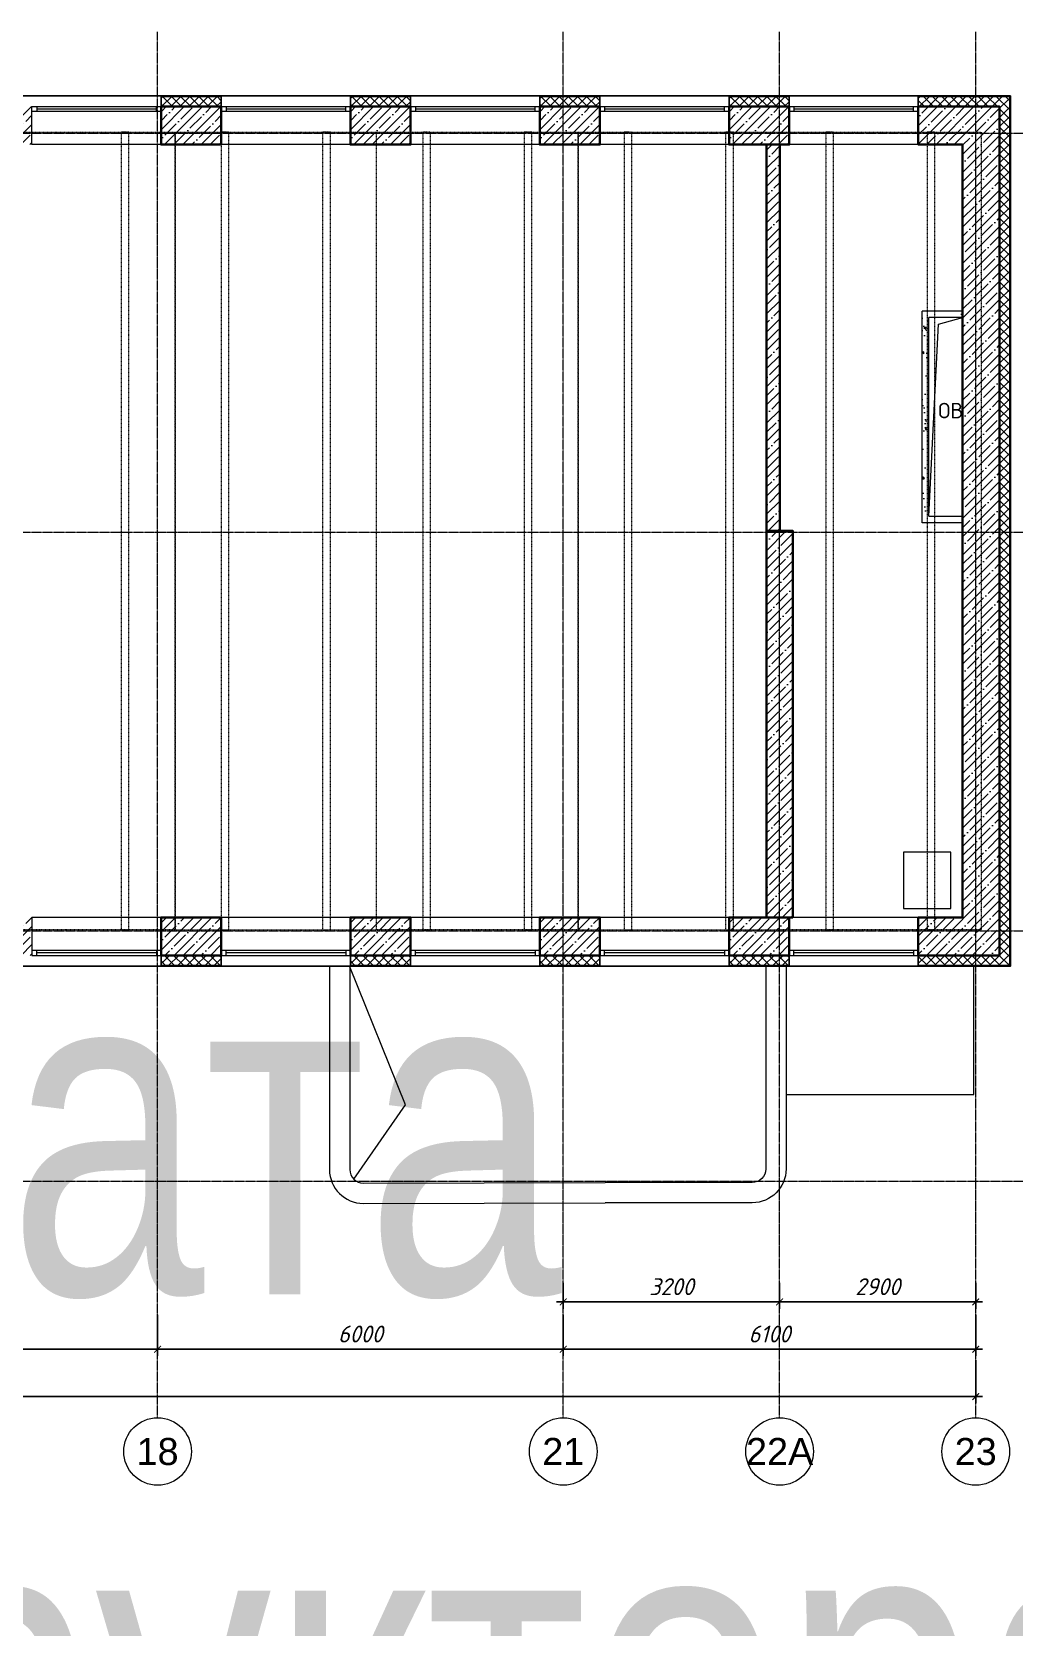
# Model space of a CAD drawing. Header units: millimetres. Extents: x 0 to 168960, y -92093 to 443706.
# Drawn here: x 52235 to 66761, y 330056 to 353653 of the extents above; entities that cross this region are included whole.
import ezdxf
from ezdxf.enums import TextEntityAlignment as Align

# ---------------------------------------------------------------- set-up
doc = ezdxf.new("R2018")
doc.units = ezdxf.units.MM
doc.linetypes.add('короткая штриховая', pattern=[282.222222, 141.111111, -141.111111])
doc.linetypes.add('осевая', pattern=[50.8, 31.75, -6.35, 6.35, -6.35])
for name, color, linetype, lineweight in [('_0', 7, 'Continuous', 15), ('АР_Названия помещений', 124, 'Continuous', 5), ('АР_Номер помещения', 1, 'Continuous', 25), ('АР_Окна БЛОК', 250, 'Continuous', 13), ('АР_Помещения_площадь', 19, 'Continuous', 9), ('Балки.1', 7, 'Continuous', 9)]:
    doc.layers.add(name, color=color, linetype=linetype, lineweight=lineweight)
doc.layers.add('АР_Сущ.Несущая стена', color=7, linetype='Continuous')
doc.styles.add('ISOCPEUR', font='isocpeur.ttf', dxfattribs={"height": 175})
doc.styles.add('PDF ISOCPEUR', font='isocpeur.ttf')
doc.styles.get("Standard").update_dxf_attribs({"font": 'arial.ttf'})
doc.styles.add('Текст_М100', font='GOST_Common Italic.ttf', dxfattribs={"height": 250})
doc.dimstyles.new('Размеры_М100', dxfattribs={"dimtxt": 250, "dimasz": 100, "dimexe": 100, "dimexo": 100, "dimgap": 100, "dimtad": 1, "dimrnd": 5, "dimtxsty": 'Текст_М100', "dimblk": 'ARCHTICK', "dimcen": 250, "dimdle": 100, "dimadec": 0, "dimazin": 2, "dimtfac": 1, "dimtmove": 1, "dimatfit": 3, "dimfxl": 1, "dimarcsym": 0})

# ---------------------------------------------------------------- blocks, each defined once
blk = doc.blocks.new('ОКНО 1910')
at = {"layer": 'АР_Окна БЛОК', "color": 8, "ltscale": 0.1}
for points in [[(178763, -124525), (180673, -124525), (180673, -125085), (178763, -125085)], [(178763, -125015), (180673, -125015), (180673, -125085), (178763, -125085)], [(178763, -125015), (178833, -125015), (178833, -125085), (178763, -125085)], [(180603, -125015), (180673, -125015), (180673, -125085), (180603, -125085)]]:
    blk.add_lwpolyline(points, close=True, dxfattribs=at)
blk.add_lwpolyline([(178833, -125050), (180603, -125050)], dxfattribs=at)
blk = doc.blocks.new('3 ЭТАЖ')
at = {"layer": 'АР_Сущ.Несущая стена', "lineweight": 13, "ltscale": 10000}
h = blk.add_hatch(dxfattribs=at)
h.set_pattern_fill('ANSI35', color=8, scale=30)
h.set_pattern_definition([(45, (-18206.12, 113734.06), (-134.70384, 134.70384), []), (45, (-18071.42, 113734.06), (-134.70384, 134.70384), [238.125, -47.625, 0, -47.625])])
h.paths.add_polyline_path([(160547, -11351), (160547, -10996), (159667, -10996), (159667, -11351)])
h.paths.add_polyline_path([(160547, -10996), (160547, -10791), (159667, -10791), (159667, -10996)])
at = {"layer": 'АР_Сущ.Несущая стена', "ltscale": 0.1}
h = blk.add_hatch(dxfattribs=at)
h.set_pattern_fill('ANSI37', color=8, scale=30, angle=180)
h.set_pattern_definition([(225, (341220.57, -135875.53), (67.35192, -67.35192), []), (315, (341220.57, -135875.53), (67.35192, 67.35192), [])])
h.paths.add_polyline_path([(162457, -10791), (163347, -10791), (163347, -10641), (162457, -10641)])
at = {"layer": 'АР_Сущ.Несущая стена', "lineweight": 13, "ltscale": 10000}
h = blk.add_hatch(dxfattribs=at)
h.set_pattern_fill('ANSI35', color=8, scale=30)
h.set_pattern_definition([(45, (-15406.12, 113734.06), (-134.70384, 134.70384), []), (45, (-15271.42, 113734.06), (-134.70384, 134.70384), [238.125, -47.625, 0, -47.625])])
h.paths.add_polyline_path([(163347, -11351), (163347, -10996), (162467, -10996), (162467, -11351)])
h.paths.add_polyline_path([(163347, -10996), (163347, -10791), (162467, -10791), (162467, -10996)])
at = {"layer": 'АР_Сущ.Несущая стена', "ltscale": 0.1}
h = blk.add_hatch(dxfattribs=at)
h.set_pattern_fill('ANSI37', color=8, scale=30, angle=180)
h.set_pattern_definition([(225, (344020.57, -135875.53), (67.35192, -67.35192), []), (315, (344020.57, -135875.53), (67.35192, 67.35192), [])])
h.paths.add_polyline_path([(165257, -10791), (166147, -10791), (166147, -10641), (165257, -10641)])
at = {"layer": 'АР_Сущ.Несущая стена', "lineweight": 13, "ltscale": 10000}
h = blk.add_hatch(dxfattribs=at)
h.set_pattern_fill('ANSI35', color=8, scale=30)
h.set_pattern_definition([(45, (-12606.12, 113734.06), (-134.70384, 134.70384), []), (45, (-12471.42, 113734.06), (-134.70384, 134.70384), [238.125, -47.625, 0, -47.625])])
h.paths.add_polyline_path([(166147, -11351), (166147, -10996), (165267, -10996), (165267, -11351)])
h.paths.add_polyline_path([(166147, -10996), (166147, -10791), (165267, -10791), (165267, -10996)])
at = {"layer": 'АР_Сущ.Несущая стена', "ltscale": 0.1}
h = blk.add_hatch(dxfattribs=at)
h.set_pattern_fill('ANSI37', color=8, scale=30, angle=180)
h.set_pattern_definition([(225, (346820.57, -135875.53), (67.35192, -67.35192), []), (315, (346820.57, -135875.53), (67.35192, 67.35192), [])])
h.paths.add_polyline_path([(168057, -10791), (168947, -10791), (168947, -10641), (168057, -10641)])
at = {"layer": 'АР_Сущ.Несущая стена', "lineweight": 13, "ltscale": 10000}
h = blk.add_hatch(dxfattribs=at)
h.set_pattern_fill('ANSI35', color=8, scale=30)
h.set_pattern_definition([(45, (-9806.12, 113734.06), (-134.70384, 134.70384), []), (45, (-9671.42, 113734.06), (-134.70384, 134.70384), [238.125, -47.625, 0, -47.625])])
h.paths.add_polyline_path([(168947, -11351), (168947, -10996), (168067, -10996), (168067, -11351)])
h.paths.add_polyline_path([(168947, -10996), (168947, -10791), (168067, -10791), (168067, -10996)])
at = {"layer": 'АР_Сущ.Несущая стена', "ltscale": 0.1}
h = blk.add_hatch(dxfattribs=at)
h.set_pattern_fill('ANSI37', color=8, scale=30, angle=180)
h.set_pattern_definition([(225, (349620.57, -135875.53), (67.35192, -67.35192), []), (315, (349620.57, -135875.53), (67.35192, 67.35192), [])])
h.paths.add_polyline_path([(170857, -10791), (171747, -10791), (171747, -10641), (170857, -10641)])
at = {"layer": 'АР_Сущ.Несущая стена', "lineweight": 13, "ltscale": 10000}
h = blk.add_hatch(dxfattribs=at)
h.set_pattern_fill('ANSI35', color=8, scale=30)
h.set_pattern_definition([(45, (-7006.12, 113734.06), (-134.70384, 134.70384), []), (45, (-6871.42, 113734.06), (-134.70384, 134.70384), [238.125, -47.625, 0, -47.625])])
h.paths.add_polyline_path([(171747, -11351), (171747, -10996), (170867, -10996), (170867, -11351)])
h.paths.add_polyline_path([(171747, -10996), (171747, -10791), (170867, -10791), (170867, -10996)])
at = {"layer": 'АР_Сущ.Несущая стена', "ltscale": 0.1}
h = blk.add_hatch(dxfattribs=at)
h.set_pattern_fill('ANSI37', color=8, scale=30, angle=180)
h.set_pattern_definition([(225, (-1, 65599.53), (67.35192, -67.35192), []), (315, (-1, 65599.53), (67.35192, 67.35192), [])])
h.paths.add_polyline_path([(174507, -23346), (173656, -23346), (173656, -23496), (174507, -23496)])
h.paths.add_polyline_path([(175009, -22980), (174859, -22980), (174859, -23346), (174507, -23346), (174507, -23496), (175009, -23496)])
h.paths.add_polyline_path([(175009, -10641), (173657, -10641), (173657, -10791), (174859, -10791), (174859, -22980), (175009, -22980)])
at = {"layer": 'АР_Сущ.Несущая стена', "lineweight": 13, "ltscale": 10000}
h = blk.add_hatch(dxfattribs=at)
h.set_pattern_fill('ANSI35', color=8, scale=30)
h.paths.add_polyline_path([(174508, -11180), (173657, -11180), (173657, -11351), (174312, -11351), (174312, -16849), (174312, -17080), (174508, -17080)])
h.paths.add_polyline_path([(174508, -10791), (173657, -10791), (173657, -10861), (173657, -11180), (174508, -11180)])
h.paths.add_polyline_path([(174860, -10791), (174508, -10791), (174508, -11180), (174860, -11180)])
h.paths.add_polyline_path([(174860, -11180), (174508, -11180), (174508, -17080), (174860, -17080)])
h.paths.add_polyline_path([(174508, -17080), (174312, -17080), (174312, -17269), (174312, -22786), (173657, -22786), (173657, -23346), (174508, -23346)])
h.paths.add_polyline_path([(174860, -17080), (174508, -17080), (174508, -23346), (174860, -23346)])
h = blk.add_hatch(dxfattribs=at)
h.set_pattern_fill('ANSI35', color=8, scale=30)
h.paths.add_polyline_path([(171608, -11351), (171413, -11351), (171413, -22786), (171608, -22786)])
h.paths.add_polyline_path([(171803, -17068), (171608, -17068), (171608, -22786), (171803, -22786)])
h = blk.add_hatch(dxfattribs=at)
h.set_pattern_fill('ANSI35', color=8, scale=30)
h.set_pattern_definition([(45, (-18206.12, 105640.76), (-134.70384, 134.70384), []), (45, (-18071.42, 105640.76), (-134.70384, 134.70384), [238.125, -47.625, 0, -47.625])])
h.paths.add_polyline_path([(160547, -22786), (160547, -23141), (159667, -23141), (159667, -22786)])
h.paths.add_polyline_path([(160547, -23141), (160547, -23346), (159667, -23346), (159667, -23141)])
h = blk.add_hatch(dxfattribs=at)
h.set_pattern_fill('ANSI35', color=8, scale=30)
h.set_pattern_definition([(45, (-15406.12, 105640.76), (-134.70384, 134.70384), []), (45, (-15271.42, 105640.76), (-134.70384, 134.70384), [238.125, -47.625, 0, -47.625])])
h.paths.add_polyline_path([(163347, -22786), (163347, -23141), (162467, -23141), (162467, -22786)])
h.paths.add_polyline_path([(163347, -23141), (163347, -23346), (162467, -23346), (162467, -23141)])
h = blk.add_hatch(dxfattribs=at)
h.set_pattern_fill('ANSI35', color=8, scale=30)
h.set_pattern_definition([(45, (-12606.12, 105640.76), (-134.70384, 134.70384), []), (45, (-12471.42, 105640.76), (-134.70384, 134.70384), [238.125, -47.625, 0, -47.625])])
h.paths.add_polyline_path([(166147, -22786), (166147, -23141), (165267, -23141), (165267, -22786)])
h.paths.add_polyline_path([(166147, -23141), (166147, -23346), (165267, -23346), (165267, -23141)])
h = blk.add_hatch(dxfattribs=at)
h.set_pattern_fill('ANSI35', color=8, scale=30)
h.set_pattern_definition([(45, (-9806.12, 105640.76), (-134.70384, 134.70384), []), (45, (-9671.42, 105640.76), (-134.70384, 134.70384), [238.125, -47.625, 0, -47.625])])
h.paths.add_polyline_path([(168947, -22786), (168947, -23141), (168067, -23141), (168067, -22786)])
h.paths.add_polyline_path([(168947, -23141), (168947, -23346), (168067, -23346), (168067, -23141)])
h = blk.add_hatch(dxfattribs=at)
h.set_pattern_fill('ANSI35', color=8, scale=30)
h.set_pattern_definition([(45, (-7006.12, 105640.76), (-134.70384, 134.70384), []), (45, (-6871.42, 105640.76), (-134.70384, 134.70384), [238.125, -47.625, 0, -47.625])])
h.paths.add_polyline_path([(171747, -22786), (171747, -23141), (170867, -23141), (170867, -22786)])
h.paths.add_polyline_path([(171747, -23141), (171747, -23346), (170867, -23346), (170867, -23141)])
at = {"layer": 'АР_Сущ.Несущая стена', "ltscale": 0.1}
h = blk.add_hatch(dxfattribs=at)
h.set_pattern_fill('ANSI37', color=8, scale=30, angle=180)
h.set_pattern_definition([(225, (341220.57, -143968.84), (67.35192, -67.35192), []), (315, (341220.57, -143968.84), (67.35192, 67.35192), [])])
h.paths.add_polyline_path([(162457, -23346), (163347, -23346), (163347, -23496), (162457, -23496)])
h = blk.add_hatch(dxfattribs=at)
h.set_pattern_fill('ANSI37', color=8, scale=30, angle=180)
h.set_pattern_definition([(225, (344020.57, -143968.84), (67.35192, -67.35192), []), (315, (344020.57, -143968.84), (67.35192, 67.35192), [])])
h.paths.add_polyline_path([(165257, -23346), (166147, -23346), (166147, -23496), (165257, -23496)])
h = blk.add_hatch(dxfattribs=at)
h.set_pattern_fill('ANSI37', color=8, scale=30, angle=180)
h.set_pattern_definition([(225, (346820.57, -143968.84), (67.35192, -67.35192), []), (315, (346820.57, -143968.84), (67.35192, 67.35192), [])])
h.paths.add_polyline_path([(168057, -23346), (168947, -23346), (168947, -23496), (168057, -23496)])
h = blk.add_hatch(dxfattribs=at)
h.set_pattern_fill('ANSI37', color=8, scale=30, angle=180)
h.set_pattern_definition([(225, (349620.57, -143968.84), (67.35192, -67.35192), []), (315, (349620.57, -143968.84), (67.35192, 67.35192), [])])
h.paths.add_polyline_path([(170857, -23346), (171747, -23346), (171747, -23496), (170857, -23496)])
at = {"layer": 'АР_Сущ.Несущая стена', "color": 8, "linetype": 'Continuous'}
blk.add_line((174312, -22786), (174312, -21354), dxfattribs=at)
at = {"layer": 'АР_Сущ.Несущая стена', "color": 8, "ltscale": 0.1}
for points in [[(124152, -10631), (175020, -10631), (175020, -23506), (173657, -23506)], [(162457, -10791), (162457, -10631)], [(162457, -10641), (163347, -10641)], [(163347, -10791), (163347, -10631)], [(165257, -10791), (165257, -10631)], [(165257, -10641), (166147, -10641)], [(166147, -10791), (166147, -10631)], [(168057, -10791), (168057, -10631)], [(168057, -10641), (168947, -10641)], [(168947, -10791), (168947, -10631)], [(170857, -10791), (170857, -10631)], [(170857, -10641), (171747, -10641)], [(171747, -10791), (171747, -10631)], [(173657, -10791), (173657, -10631)], [(173657, -10641), (175010, -10641), (175010, -23496), (173657, -23496)], [(162457, -23346), (162457, -23506)], [(163347, -23346), (163347, -23506)], [(165257, -23346), (165257, -23506)], [(166147, -23346), (166147, -23506)], [(168057, -23346), (168057, -23506)], [(168947, -23346), (168947, -23506)], [(170857, -23346), (170857, -23506)], [(171747, -23346), (171747, -23506)], [(173657, -23346), (173657, -23506)], [(173657, -23506), (151273, -23506), (151273, -23837)], [(162457, -23496), (163347, -23496)], [(165257, -23496), (166147, -23496)], [(168057, -23496), (168947, -23496)], [(170857, -23496), (171747, -23496)]]:
    blk.add_lwpolyline(points, dxfattribs=at)
at = {"layer": 'АР_Сущ.Несущая стена', "color": 8, "linetype": 'Continuous', "lineweight": 35, "flags": 128}
for points in [[(162457, -10791), (163347, -10791), (163347, -11351), (162457, -11351)], [(165257, -10791), (166147, -10791), (166147, -11351), (165257, -11351)], [(168057, -10791), (168947, -10791), (168947, -11351), (168057, -11351)], [(170857, -10791), (171747, -10791), (171747, -11351), (170857, -11351)], [(173657, -22786), (173657, -23346), (174860, -23346), (174860, -10791), (173657, -10791), (173657, -11351), (174312, -11351), (174312, -16849), (174312, -17269), (174312, -22786)], [(171803, -22786), (171413, -22786), (171413, -17068), (171803, -17068)], [(162457, -23346), (163347, -23346), (163347, -22786), (162457, -22786)], [(165257, -23346), (166147, -23346), (166147, -22786), (165257, -22786)], [(168057, -23346), (168947, -23346), (168947, -22786), (168057, -22786)], [(170857, -23346), (171747, -23346), (171747, -22786), (170857, -22786)]]:
    blk.add_lwpolyline(points, close=True, dxfattribs=at)
blk.add_lwpolyline([(171413, -17068), (171413, -11351), (171608, -11351), (171608, -17068), (171413, -17068)], dxfattribs=at)
at = {"layer": 'Балки.1', "color": 8, "linetype": 'короткая штриховая', "ltscale": 0.01}
for points in [[(162665, -22968), (159685, -22968), (159685, -11168), (162665, -11168)], [(168625, -22968), (165645, -22968), (165645, -11168), (168625, -11168)], [(174585, -22968), (171605, -22968), (171605, -11168), (174585, -11168)]]:
    blk.add_lwpolyline(points, close=True, dxfattribs=at)
for points in [[(161925, -11168), (161867, -11168), (161867, -22968), (161982, -22968), (161982, -11168), (161867, -11168)], [(162665, -22968), (162665, -11168)], [(162665, -11168), (165645, -11168)], [(163405, -11168), (163347, -11168), (163347, -22968), (163462, -22968), (163462, -11168), (163347, -11168)], [(164905, -11168), (164847, -11168), (164847, -22968), (164962, -22968), (164962, -11168), (164847, -11168)], [(166385, -11168), (166327, -11168), (166327, -22968), (166442, -22968), (166442, -11168), (166327, -11168)], [(167885, -11168), (167827, -11168), (167827, -22968), (167942, -22968), (167942, -11168), (167827, -11168)], [(168625, -22968), (168625, -11168)], [(168625, -11168), (171605, -11168)], [(169365, -11168), (169307, -11168), (169307, -22968), (169422, -22968), (169422, -11168), (169307, -11168)], [(170865, -11168), (170807, -11168), (170807, -22968), (170922, -22968), (170922, -11168), (170807, -11168)], [(172345, -11168), (172287, -11168), (172287, -22968), (172402, -22968), (172402, -11168), (172287, -11168)], [(173845, -11168), (173787, -11168), (173787, -22968), (173902, -22968), (173902, -11168), (173787, -11168)], [(162665, -22968), (165645, -22968)], [(168625, -22968), (171605, -22968)]]:
    blk.add_lwpolyline(points, dxfattribs=at)
at = {"layer": 'АР_Сущ.Несущая стена', "color": 8, "rotation": 180}
for p in [(341221, -135876), (344021, -135876), (346821, -135876), (349621, -135876), (352421, -135876)]:
    blk.add_blockref('ОКНО 1910', p, dxfattribs=at)
at = {"layer": 'АР_Сущ.Несущая стена', "color": 8, "xscale": -1}
for p in [(341221, 101739), (344021, 101739), (346821, 101739), (349621, 101739), (352421, 101739)]:
    blk.add_blockref('ОКНО 1910', p, dxfattribs=at)
blk = doc.blocks.new('_ArchTick')
at = {"color": 8, "linetype": 'ByBlock', "const_width": 0.15}
blk.add_lwpolyline([(-0.5, -0.5), (0.5, 0.5)], dxfattribs=at)
blk = doc.blocks.new('*D193')
at = {"layer": '_0', "color": 8, "lineweight": -2, "ltscale": 100, "transparency": 16777216}
for p, q in [((12194, 334005), (12194, 333366)), ((66194, 334005), (66194, 333366)), ((12094, 333466), (66294, 333466))]:
    blk.add_line(p, q, dxfattribs=at)
at = {"layer": 'Defpoints', "color": 0, "ltscale": 100, "transparency": 16777216}
for p in [(12194, 334105), (66194, 334105), (66194, 333466)]:
    blk.add_point(p, dxfattribs=at)
at = {"layer": '_0', "color": 8, "lineweight": -2, "ltscale": 100, "transparency": 16777216, "xscale": 100, "yscale": 100, "zscale": 100, "rotation": 180}
blk.add_blockref('_ArchTick', (12194, 333466), dxfattribs=at)
at = {"layer": '_0', "color": 8, "lineweight": -2, "ltscale": 100, "transparency": 16777216, "xscale": 100, "yscale": 100, "zscale": 100}
blk.add_blockref('_ArchTick', (66194, 333466), dxfattribs=at)
at = {"layer": '_0', "color": 8, "ltscale": 100, "transparency": 16777216, "insert": (39194, 333691), "char_height": 250, "attachment_point": 5, "style": 'Текст_М100'}
blk.add_mtext('54000', dxfattribs=at)
blk = doc.blocks.new('*D197')
at = {"layer": '_0', "color": 8, "lineweight": -2, "ltscale": 100, "transparency": 16777216}
for p, q in [((48094, 334673), (48094, 334066)), ((54094, 334673), (54094, 334066)), ((47994, 334166), (54194, 334166))]:
    blk.add_line(p, q, dxfattribs=at)
at = {"layer": 'Defpoints', "color": 0, "ltscale": 100, "transparency": 16777216}
for p in [(48094, 334773), (54094, 334773), (54094, 334166)]:
    blk.add_point(p, dxfattribs=at)
at = {"layer": '_0', "color": 8, "lineweight": -2, "ltscale": 100, "transparency": 16777216, "xscale": 100, "yscale": 100, "zscale": 100, "rotation": 180}
blk.add_blockref('_ArchTick', (48094, 334166), dxfattribs=at)
at = {"layer": '_0', "color": 8, "lineweight": -2, "ltscale": 100, "transparency": 16777216, "xscale": 100, "yscale": 100, "zscale": 100}
blk.add_blockref('_ArchTick', (54094, 334166), dxfattribs=at)
at = {"layer": '_0', "color": 8, "ltscale": 100, "transparency": 16777216, "insert": (51094, 334391), "char_height": 250, "attachment_point": 5, "style": 'Текст_М100'}
blk.add_mtext('6000', dxfattribs=at)
blk = doc.blocks.new('*D198')
at = {"layer": '_0', "color": 8, "lineweight": -2, "ltscale": 100, "transparency": 16777216}
for p, q in [((54094, 334673), (54094, 334066)), ((60094, 334673), (60094, 334066)), ((53994, 334166), (60194, 334166))]:
    blk.add_line(p, q, dxfattribs=at)
at = {"layer": 'Defpoints', "color": 0, "ltscale": 100, "transparency": 16777216}
for p in [(54094, 334773), (60094, 334773), (60094, 334166)]:
    blk.add_point(p, dxfattribs=at)
at = {"layer": '_0', "color": 8, "lineweight": -2, "ltscale": 100, "transparency": 16777216, "xscale": 100, "yscale": 100, "zscale": 100, "rotation": 180}
blk.add_blockref('_ArchTick', (54094, 334166), dxfattribs=at)
at = {"layer": '_0', "color": 8, "lineweight": -2, "ltscale": 100, "transparency": 16777216, "xscale": 100, "yscale": 100, "zscale": 100}
blk.add_blockref('_ArchTick', (60094, 334166), dxfattribs=at)
at = {"layer": '_0', "color": 8, "ltscale": 100, "transparency": 16777216, "insert": (57094, 334391), "char_height": 250, "attachment_point": 5, "style": 'Текст_М100'}
blk.add_mtext('6000', dxfattribs=at)
blk = doc.blocks.new('*D199')
at = {"layer": '_0', "color": 8, "lineweight": -2, "ltscale": 100, "transparency": 16777216}
for p, q in [((60094, 334673), (60094, 334066)), ((66194, 334673), (66194, 334066)), ((59994, 334166), (66294, 334166))]:
    blk.add_line(p, q, dxfattribs=at)
at = {"layer": 'Defpoints', "color": 0, "ltscale": 100, "transparency": 16777216}
for p in [(60094, 334773), (66194, 334773), (66194, 334166)]:
    blk.add_point(p, dxfattribs=at)
at = {"layer": '_0', "color": 8, "lineweight": -2, "ltscale": 100, "transparency": 16777216, "xscale": 100, "yscale": 100, "zscale": 100, "rotation": 180}
blk.add_blockref('_ArchTick', (60094, 334166), dxfattribs=at)
at = {"layer": '_0', "color": 8, "lineweight": -2, "ltscale": 100, "transparency": 16777216, "xscale": 100, "yscale": 100, "zscale": 100}
blk.add_blockref('_ArchTick', (66194, 334166), dxfattribs=at)
at = {"layer": '_0', "color": 8, "ltscale": 100, "transparency": 16777216, "insert": (63144, 334391), "char_height": 250, "attachment_point": 5, "style": 'Текст_М100'}
blk.add_mtext('6100', dxfattribs=at)
blk = doc.blocks.new('*D214')
at = {"layer": '_0', "color": 8, "lineweight": -2, "ltscale": 100, "transparency": 16777216}
for p, q in [((63294, 335149), (63294, 334766)), ((66194, 335149), (66194, 334766)), ((63194, 334866), (66294, 334866))]:
    blk.add_line(p, q, dxfattribs=at)
at = {"layer": 'Defpoints', "color": 0, "ltscale": 100, "transparency": 16777216}
for p in [(63294, 335249), (66194, 335249), (66194, 334866)]:
    blk.add_point(p, dxfattribs=at)
at = {"layer": '_0', "color": 8, "lineweight": -2, "ltscale": 100, "transparency": 16777216, "xscale": 100, "yscale": 100, "zscale": 100, "rotation": 180}
blk.add_blockref('_ArchTick', (63294, 334866), dxfattribs=at)
at = {"layer": '_0', "color": 8, "lineweight": -2, "ltscale": 100, "transparency": 16777216, "xscale": 100, "yscale": 100, "zscale": 100}
blk.add_blockref('_ArchTick', (66194, 334866), dxfattribs=at)
at = {"layer": '_0', "color": 8, "ltscale": 100, "transparency": 16777216, "insert": (64744, 335091), "char_height": 250, "attachment_point": 5, "style": 'Текст_М100'}
blk.add_mtext('2900', dxfattribs=at)
blk = doc.blocks.new('*D215')
at = {"layer": '_0', "color": 8, "lineweight": -2, "ltscale": 100, "transparency": 16777216}
for p, q in [((60094, 335149), (60094, 334766)), ((63294, 335149), (63294, 334766)), ((63394, 334866), (59994, 334866))]:
    blk.add_line(p, q, dxfattribs=at)
at = {"layer": 'Defpoints', "color": 0, "ltscale": 100, "transparency": 16777216}
for p in [(60094, 335249), (63294, 335249), (60094, 334866)]:
    blk.add_point(p, dxfattribs=at)
at = {"layer": '_0', "color": 8, "lineweight": -2, "ltscale": 100, "transparency": 16777216, "xscale": 100, "yscale": 100, "zscale": 100, "rotation": 180}
blk.add_blockref('_ArchTick', (60094, 334866), dxfattribs=at)
at = {"layer": '_0', "color": 8, "lineweight": -2, "ltscale": 100, "transparency": 16777216, "xscale": 100, "yscale": 100, "zscale": 100}
blk.add_blockref('_ArchTick', (63294, 334866), dxfattribs=at)
at = {"layer": '_0', "color": 8, "ltscale": 100, "transparency": 16777216, "insert": (61694, 335091), "char_height": 250, "attachment_point": 5, "style": 'Текст_М100'}
blk.add_mtext('3200', dxfattribs=at)
blk = doc.blocks.new('*U349')
at = {"layer": 'АР_Номер помещения', "color": 8}
blk.add_circle((-19160, 2341), 400, dxfattribs=at)
at = {"layer": 'АР_Помещения_площадь', "color": 8}
blk.add_line((-16200, 1131), (-16623, 1131), dxfattribs=at)
at = {"color": 8, "style": 'ISOCPEUR', "width": 0.7, "flags": 1}
blk.add_attdef('КАТЕГОРИЯ', (-499, -2092), '', height=250, dxfattribs=at)
at = {"layer": 'АР_Номер помещения', "color": 8, "style": 'ISOCPEUR', "width": 0.7}
blk.add_attdef('НОМЕР_ПОМЕЩЕНИЯ', text='', height=300, dxfattribs=at).set_placement((-19160, 2341), align=Align.MIDDLE_CENTER)
at = {"layer": 'АР_Помещения_площадь', "color": 8, "style": 'ISOCPEUR', "width": 0.7}
blk.add_attdef('ПЛОЩАДЬ_ПОМЕЩЕНИЯ', text='', height=200, dxfattribs=at).set_placement((-16196, 1378), align=Align.MIDDLE_RIGHT)
at = {"layer": 'АР_Помещения_площадь', "color": 8, "lineweight": 30, "width": 0.7, "flags": 104}
blk.add_attdef('ИМЯ_ПОМЕЩЕНИЯ', text='', height=100, dxfattribs=at).set_placement((158, 1217), align=Align.MIDDLE_CENTER)

msp = doc.modelspace()

# ---------------------------------------------------------------- hatches: boundary and pattern name
at = {"layer": '_0', "ltscale": 0.1}
h = msp.add_hatch(dxfattribs=at)
h.set_pattern_fill('AR-CONC', color=256, scale=2, angle=90)
h.set_pattern_definition([(140, (9645.96, 428938.23), (31.8782, 364.3693), [38.1, -419.1]), (85, (9645.96, 428938.23), (-382.1137, -70.4868), [30.48, -335.2812]), (190.45144, (9648.6, 428968.6), (-350.2355, 293.8825), [32.38, -356.1805]), (136.1842, (9544.36, 428938.23), (84.0847, 542.158), [57.15, -628.65]), (186.63556, (9551.37, 428983.4), (-494.8522, 474.8083), [48.57, -534.2712]), (81.18415, (9544.36, 428938.23), (-494.8522, 474.8083), [45.72, -502.9195]), (111, (9569.76, 428989.03), (204.5304, 303.2288), [38.1, -419.1]), (56, (9569.76, 428989.03), (-368.376, 123.604), [30.48, -335.28]), (161.45145, (9586.8, 429014.3), (-163.8455, 426.8328), [32.38, -356.1799]), (127.5, (9645.96, 428938.23), (-169.11008, 6.1772), [0, -331.216, 0, -340.36, 0, -336.55]), (97.5, (9645.96, 428938.23), (-200.36115, 133.63933), [0, -194.056, 0, -323.596, 0, -128.27]), (57.5, (9645.96, 428824.95), (11.45749, 271.18119), [0, -127, 0, -396.24, 0, -525.78]), (47.5, (9645.96, 428774.15), (-50.853, 296.25836), [0, -165.1, 0, -263.144, 0, -373.38])])
h.paths.add_polyline_path([(65999.533, 349429.328), (65999.533, 349524.328), (65402.165, 349524.328), (65402.165, 346489.851), (65499.533, 346489.851), (65499.533, 349031.961), (65499.533, 349129.328), (65499.533, 349429.328)])

# ---------------------------------------------------------------- linework, layer by layer
at = {"layer": '_0', "linetype": 'осевая', "ltscale": 0.3}
for p, q in [((54093.707, 333153.426), (54093.707, 353653.426)), ((60093.707, 333153.426), (60093.707, 353653.426)), ((63293.707, 333153.426), (63293.707, 353653.426)), ((66193.707, 333153.426), (66193.707, 353653.426)), ((1843.707, 352153.426), (70093.707, 352153.426)), ((1843.707, 346253.426), (70093.707, 346253.426)), ((1843.707, 340353.426), (70093.707, 340353.426)), ((1843.707, 336653.426), (70093.707, 336653.426))]:
    msp.add_line(p, q, dxfattribs=at)
at = {"layer": '_0', "ltscale": 0.1}
msp.add_line((65499.533, 349129.328), (65499.533, 349429.328), dxfattribs=at)
for points in [[(65999.533, 346389.851), (65402.165, 346389.851), (65402.165, 349524.328)], [(65499.533, 346489.851), (65999.533, 346489.851)]]:
    msp.add_lwpolyline(points, dxfattribs=at)
at = {"layer": '_0', "ltscale": 0.1, "flags": 128}
for points in [[(65999.533, 349524.328), (65402.165, 349524.328)], [(65999.533, 349429.328), (65499.533, 349429.328)], [(65499.533, 346489.851), (65499.533, 349129.328)]]:
    msp.add_lwpolyline(points, dxfattribs=at)
at = {"layer": '_0'}
for points in [[(65499.533, 346489.851), (65643.312, 349327.728), (65999.533, 349429.328)], [(57760.158, 337783.006), (56935.158, 339823.006)], [(63388.481, 337933.006), (66167.799, 337933.006), (66167.799, 339833.006), (63388.481, 339833.006)], [(56995.099, 336683.178), (57760.158, 337783.006)]]:
    msp.add_lwpolyline(points, dxfattribs=at)
msp.add_lwpolyline([(65827.444, 341517.956), (65124.95, 341517.956), (65124.95, 340688.218), (65827.444, 340688.218)], close=True, dxfattribs=at)
for points in [[(56635.158, 339833.006), (56635.158, 336823.006, 0.408303705), (57135.158, 336323.006), (60715.403, 336333.006)], [(56935.158, 339833.006), (56935.158, 336824.859, 0.404487894), (57136.685, 336623.012), (60714.566, 336633.005)], [(63388.481, 339833.006), (63388.481, 336833.006, -0.414213562), (62888.481, 336333.006), (60715.403, 336333.006)], [(63088.481, 339833.006), (63088.481, 336833.006, -0.414213562), (62888.481, 336633.006), (60715.403, 336633.006)]]:
    msp.add_lwpolyline(points, format="xyb", dxfattribs=at)
at = {"layer": '_0', "ltscale": 100}
for centre in [(54093.707, 332653.426), (60093.707, 332653.426), (63293.707, 332653.426), (66193.707, 332653.426)]:
    msp.add_circle(centre, 500, dxfattribs=at)

# ---------------------------------------------------------------- block references
at = {"layer": '_0'}
msp.add_blockref('3 ЭТАЖ', (-108312.067, 363338.701), dxfattribs=at)
ref = msp.add_blockref('*U349', (58278.426, 336167.53), dxfattribs=at)
ref.add_attrib('НОМЕР_ПОМЕЩЕНИЯ', '321', dxfattribs={"layer": 'АР_Номер помещения', "color": 8, "height": 300, "style": 'ISOCPEUR', "width": 0.7}).set_placement((39117.933, 338508.701), align=Align.MIDDLE_CENTER)
lines = msp.add_mtext('\\W0.8000;Комната инструктора', dxfattribs={"layer": 'АР_Названия помещений', "color": 8, "insert": (39487.933, 339848.701), "char_height": 4872.2628, "width": 1894.53193, "attachment_point": 1})
ref.add_attrib('ИМЯ_ПОМЕЩЕНИЯ', '', (39487.933, 339848.701), dxfattribs={"flags": 104}).embed_mtext(lines)
ref.add_attrib('ПЛОЩАДЬ_ПОМЕЩЕНИЯ', '19.88', dxfattribs={"layer": 'АР_Помещения_площадь', "color": 8, "height": 200, "style": 'ISOCPEUR', "width": 0.7}).set_placement((42082.819, 337545.207), align=Align.MIDDLE_RIGHT)

# ---------------------------------------------------------------- texts
at = {"layer": '_0', "ltscale": 100}
for s, p in [('18', (54093.707, 332653.426)), ('21', (60093.707, 332653.426)), ('22А', (63293.707, 332653.426)), ('23', (66193.707, 332653.426))]:
    msp.add_text(s, height=400, dxfattribs=at).set_placement(p, align=Align.MIDDLE_CENTER)
at = {"layer": '_0', "lineweight": 5, "ltscale": 0.1, "insert": (65638.413, 347936.72), "char_height": 229.1932, "attachment_point": 7, "style": 'PDF ISOCPEUR'}
msp.add_mtext('ОВ', dxfattribs=at)

# ---------------------------------------------------------------- dimensions: what is measured, and where the dimension line sits
at = {"layer": '_0', "ltscale": 100}
for base, p1, p2, picture, middle in [((60093.707, 334866.434), (63293.707, 335249.319), (60093.707, 335249.319), '*D215', (61693.707, 335091.434)), ((66193.707, 334866.434), (63293.707, 335249.319), (66193.707, 335249.319), '*D214', (64743.707, 335091.434)), ((54093.707, 334166.434), (48093.707, 334772.933), (54093.707, 334772.933), '*D197', (51093.707, 334391.434)), ((60093.707, 334166.434), (54093.707, 334772.933), (60093.707, 334772.933), '*D198', (57093.707, 334391.434)), ((66193.707, 334166.434), (60093.707, 334772.933), (66193.707, 334772.933), '*D199', (63143.707, 334391.434)), ((66193.707, 333466.434), (12193.707, 334105.248), (66193.707, 334105.248), '*D193', (39193.707, 333691.434))]:
    dim = msp.add_linear_dim(base=base, p1=p1, p2=p2, dimstyle='Размеры_М100', override={"dimclrd": 8, "dimclre": 8, "dimclrt": 8}, dxfattribs=at)
    dim.commit()
    dim.dimension.update_dxf_attribs({"geometry": picture, "text_midpoint": middle})

doc.saveas('drawing.dxf')
